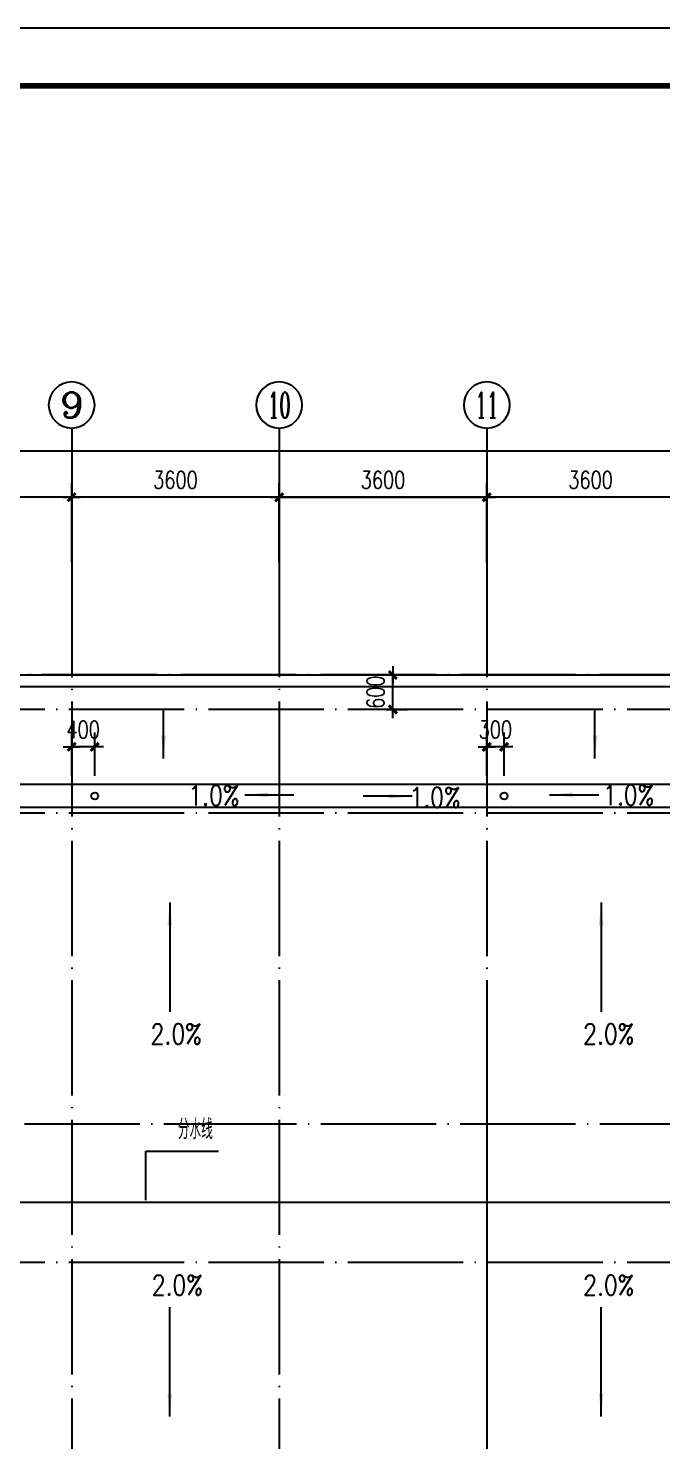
# Model space of a CAD drawing. Extents: x -105837 to 547563, y 466041 to 508041.
# Drawn here: x 166415 to 177402, y 483524 to 508041 of the extents above; entities that cross this region are included whole.
import ezdxf
from ezdxf.enums import TextEntityAlignment as Align

# ---------------------------------------------------------------- set-up
doc = ezdxf.new("R2010")
doc.units = 0
doc.header["$LTSCALE"] = 1000
doc.header["$MEASUREMENT"] = 0
doc.linetypes.add('DOTE', pattern=[2.42, 2, -0.2, 0.02, -0.2])
doc.layers.get('0').update_dxf_attribs({"linetype": 'CONTINUOUS'})
doc.layers.get('DEFPOINTS').update_dxf_attribs({"linetype": 'CONTINUOUS'})
for name, color, linetype in [('AXIS', 3, 'CONTINUOUS'), ('AXIS_TEXT', 7, 'CONTINUOUS'), ('DOTE', 1, 'DOTE'), ('PUB_DIM', 3, 'CONTINUOUS'), ('PUB_TITLE', 4, 'CONTINUOUS'), ('STAIR', 2, 'CONTINUOUS'), ('S详图索引', 7, 'CONTINUOUS'), ('w-屋面及排水', 3, 'CONTINUOUS')]:
    doc.layers.add(name, color=color, linetype=linetype)
doc.styles.add('COMPLEX', font='COMPLEX.shx')
doc.styles.add('DIM_FONT', font='SIMPLEX.shx', dxfattribs={"width": 0.75})
doc.styles.add('国标仿宋', font='SIMPLEX.shx', dxfattribs={"width": 0.75, "bigfont": 'gbhzfs.shx'})
doc.dimstyles.new('DIMN', dxfattribs={"dimtxt": 300, "dimasz": 1, "dimexe": 250, "dimexo": 300, "dimgap": 150, "dimtad": 1, "dimdec": 0, "dimzin": 0, "dimdsep": 46, "dimtxsty": 'DIM_FONT', "dimblk": '_DIMX', "dimcen": 0.09, "dimclrt": 7, "dimadec": 0, "dimazin": 0, "dimtfac": 1, "dimtdec": 0, "dimtix": 1, "dimtmove": 2, "dimatfit": 3, "dimldrblk": '_DIMX', "dimfxl": 1, "dimtolj": 1, "dimtzin": 0, "dimarcsym": 0})

# ---------------------------------------------------------------- blocks, each defined once
blk = doc.blocks.new('_DIMX')
blk.add_line((-150, 0), (150, 0))
at = {"const_width": 50}
blk.add_lwpolyline([(-70, -70), (70, 70)], dxfattribs=at)
blk = doc.blocks.new('*D29')
at = {"layer": 'AXIS', "color": 0, "lineweight": -2, "transparency": 16777216}
for p, q in [((138368, 498776), (138368, 500951)), ((185168, 498776), (185168, 500951)), ((185167, 500701), (138369, 500701))]:
    blk.add_line(p, q, dxfattribs=at)
at = {"layer": 'DEFPOINTS', "color": 0, "transparency": 16777216}
for p in [(138368, 500701), (138368, 498476), (185168, 498476)]:
    blk.add_point(p, dxfattribs=at)
at = {"layer": 'AXIS', "color": 0, "lineweight": -2, "transparency": 16777216, "rotation": 179.9999999999991}
blk.add_blockref('_DIMX', (138368, 500701), dxfattribs=at)
at = {"layer": 'AXIS', "color": 0, "lineweight": -2, "transparency": 16777216}
blk.add_blockref('_DIMX', (185168, 500701), dxfattribs=at)
at = {"layer": 'AXIS', "color": 7, "transparency": 16777216, "insert": (161768, 501001), "char_height": 300, "attachment_point": 5, "style": 'DIM_FONT'}
blk.add_mtext('\\A1;46800', dxfattribs=at)
blk = doc.blocks.new('*D32')
at = {"layer": 'AXIS', "color": 0, "lineweight": -2, "transparency": 16777216}
for p, q in [((174368, 498776), (174368, 500151)), ((177968, 498776), (177968, 500151)), ((177967, 499901), (174369, 499901))]:
    blk.add_line(p, q, dxfattribs=at)
at = {"layer": 'DEFPOINTS', "color": 0, "transparency": 16777216}
for p in [(174368, 499901), (174368, 498476), (177968, 498476)]:
    blk.add_point(p, dxfattribs=at)
at = {"layer": 'AXIS', "color": 0, "lineweight": -2, "transparency": 16777216, "rotation": 180}
blk.add_blockref('_DIMX', (174368, 499901), dxfattribs=at)
at = {"layer": 'AXIS', "color": 0, "lineweight": -2, "transparency": 16777216}
blk.add_blockref('_DIMX', (177968, 499901), dxfattribs=at)
at = {"layer": 'AXIS', "color": 7, "transparency": 16777216, "insert": (176168, 500201), "char_height": 300, "attachment_point": 5, "style": 'DIM_FONT'}
blk.add_mtext('\\A1;3600', dxfattribs=at)
blk = doc.blocks.new('*D400')
at = {"layer": 'AXIS', "color": 0, "lineweight": -2, "transparency": 16777216}
for p, q in [((170768, 498776), (170768, 500151)), ((174368, 498776), (174368, 500151)), ((174367, 499901), (170769, 499901))]:
    blk.add_line(p, q, dxfattribs=at)
at = {"layer": 'DEFPOINTS', "color": 0, "transparency": 16777216}
for p in [(170768, 499901), (170768, 498476), (174368, 498476)]:
    blk.add_point(p, dxfattribs=at)
at = {"layer": 'AXIS', "color": 0, "lineweight": -2, "transparency": 16777216, "rotation": 180}
blk.add_blockref('_DIMX', (170768, 499901), dxfattribs=at)
at = {"layer": 'AXIS', "color": 0, "lineweight": -2, "transparency": 16777216}
blk.add_blockref('_DIMX', (174368, 499901), dxfattribs=at)
at = {"layer": 'AXIS', "color": 7, "transparency": 16777216, "insert": (172568, 500201), "char_height": 300, "attachment_point": 5, "style": 'DIM_FONT'}
blk.add_mtext('\\A1;3600', dxfattribs=at)
blk = doc.blocks.new('*D401')
at = {"layer": 'AXIS', "color": 0, "lineweight": -2, "transparency": 16777216}
for p, q in [((167168, 498776), (167168, 500151)), ((170768, 498776), (170768, 500151)), ((170767, 499901), (167169, 499901))]:
    blk.add_line(p, q, dxfattribs=at)
at = {"layer": 'DEFPOINTS', "color": 0, "transparency": 16777216}
for p in [(167168, 499901), (167168, 498476), (170768, 498476)]:
    blk.add_point(p, dxfattribs=at)
at = {"layer": 'AXIS', "color": 0, "lineweight": -2, "transparency": 16777216, "rotation": 180}
blk.add_blockref('_DIMX', (167168, 499901), dxfattribs=at)
at = {"layer": 'AXIS', "color": 0, "lineweight": -2, "transparency": 16777216}
blk.add_blockref('_DIMX', (170768, 499901), dxfattribs=at)
at = {"layer": 'AXIS', "color": 7, "transparency": 16777216, "insert": (168968, 500201), "char_height": 300, "attachment_point": 5, "style": 'DIM_FONT'}
blk.add_mtext('\\A1;3600', dxfattribs=at)
blk = doc.blocks.new('*D402')
at = {"layer": 'AXIS', "color": 0, "lineweight": -2, "transparency": 16777216}
for p, q in [((163568, 498776), (163568, 500151)), ((167168, 498776), (167168, 500151)), ((167167, 499901), (163569, 499901))]:
    blk.add_line(p, q, dxfattribs=at)
at = {"layer": 'DEFPOINTS', "color": 0, "transparency": 16777216}
for p in [(163568, 499901), (163568, 498476), (167168, 498476)]:
    blk.add_point(p, dxfattribs=at)
at = {"layer": 'AXIS', "color": 0, "lineweight": -2, "transparency": 16777216, "rotation": 180}
blk.add_blockref('_DIMX', (163568, 499901), dxfattribs=at)
at = {"layer": 'AXIS', "color": 0, "lineweight": -2, "transparency": 16777216}
blk.add_blockref('_DIMX', (167168, 499901), dxfattribs=at)
at = {"layer": 'AXIS', "color": 7, "transparency": 16777216, "insert": (165368, 500201), "char_height": 300, "attachment_point": 5, "style": 'DIM_FONT'}
blk.add_mtext('\\A1;3600', dxfattribs=at)
blk = doc.blocks.new('_arrow')
blk.add_solid([(0, 0), (-1, 0.1), (-1, -0.1)])
blk = doc.blocks.new('*D407')
at = {"layer": 'DEFPOINTS', "color": 0, "transparency": 16777216}
for p in [(167168, 495567), (167168, 494767), (167568, 494767)]:
    blk.add_point(p, dxfattribs=at)
at = {"layer": 'PUB_DIM', "color": 0, "lineweight": -2, "transparency": 16777216}
for p, q in [((167168, 495067), (167168, 495817)), ((167568, 495067), (167568, 495817)), ((167167, 495567), (167166, 495567)), ((167568, 495567), (167168, 495567)), ((167569, 495567), (167570, 495567))]:
    blk.add_line(p, q, dxfattribs=at)
blk.add_blockref('_DIMX', (167168, 495567), dxfattribs=at)
at = {"layer": 'PUB_DIM', "color": 0, "lineweight": -2, "transparency": 16777216, "rotation": 180}
blk.add_blockref('_DIMX', (167568, 495567), dxfattribs=at)
at = {"layer": 'PUB_DIM', "color": 7, "transparency": 16777216, "insert": (167368, 495867), "char_height": 300, "attachment_point": 5, "style": 'DIM_FONT'}
blk.add_mtext('\\A1;400', dxfattribs=at)
blk = doc.blocks.new('_axiso')
blk.add_circle((0, 0), 0.5)
at = {"layer": 'AXIS_TEXT', "style": 'COMPLEX', "width": 1.041667}
blk.add_attdef('A', text='', height=0.56, dxfattribs=at).set_placement((-0.25, -0.28), (0.25, -0.28), align=Align.FIT)
blk = doc.blocks.new('*D409')
at = {"layer": 'AXIS', "color": 0, "lineweight": -2, "transparency": 16777216}
for p, q in [((170768, 498776), (170768, 500151)), ((174368, 498776), (174368, 500151)), ((174367, 499901), (170769, 499901))]:
    blk.add_line(p, q, dxfattribs=at)
at = {"layer": 'DEFPOINTS', "color": 0, "transparency": 16777216}
for p in [(170768, 499901), (170768, 498476), (174368, 498476)]:
    blk.add_point(p, dxfattribs=at)
at = {"layer": 'AXIS', "color": 0, "lineweight": -2, "transparency": 16777216, "rotation": 180}
blk.add_blockref('_DIMX', (170768, 499901), dxfattribs=at)
at = {"layer": 'AXIS', "color": 0, "lineweight": -2, "transparency": 16777216}
blk.add_blockref('_DIMX', (174368, 499901), dxfattribs=at)
at = {"layer": 'AXIS', "color": 7, "transparency": 16777216, "insert": (172568, 500201), "char_height": 300, "attachment_point": 5, "style": 'DIM_FONT'}
blk.add_mtext('\\A1;3600', dxfattribs=at)
blk = doc.blocks.new('*D412')
at = {"layer": 'DEFPOINTS', "color": 0, "transparency": 16777216}
for p in [(174368, 495567), (174368, 494767), (174668, 494767)]:
    blk.add_point(p, dxfattribs=at)
at = {"layer": 'PUB_DIM', "color": 0, "lineweight": -2, "transparency": 16777216}
for p, q in [((174368, 495067), (174368, 495817)), ((174668, 495067), (174668, 495817)), ((174367, 495567), (174366, 495567)), ((174668, 495567), (174368, 495567)), ((174669, 495567), (174670, 495567))]:
    blk.add_line(p, q, dxfattribs=at)
blk.add_blockref('_DIMX', (174368, 495567), dxfattribs=at)
at = {"layer": 'PUB_DIM', "color": 0, "lineweight": -2, "transparency": 16777216, "rotation": 180}
blk.add_blockref('_DIMX', (174668, 495567), dxfattribs=at)
at = {"layer": 'PUB_DIM', "color": 7, "transparency": 16777216, "insert": (174518, 495867), "char_height": 300, "attachment_point": 5, "style": 'DIM_FONT'}
blk.add_mtext('\\A1;300', dxfattribs=at)
blk = doc.blocks.new('*D413')
at = {"layer": 'DEFPOINTS', "color": 0, "transparency": 16777216}
for p in [(172325, 496816), (172738, 496816), (172325, 496216)]:
    blk.add_point(p, dxfattribs=at)
at = {"layer": 'PUB_DIM', "color": 0, "lineweight": -2, "transparency": 16777216}
for p, q in [((172625, 496816), (172988, 496816)), ((172738, 496817), (172738, 496818)), ((172738, 496216), (172738, 496816)), ((172625, 496216), (172988, 496216)), ((172738, 496215), (172738, 496214))]:
    blk.add_line(p, q, dxfattribs=at)
for p, rotation in [((172738, 496816), 270), ((172738, 496216), 90)]:
    blk.add_blockref('_DIMX', p, dxfattribs=dict(at, rotation=rotation))
at = {"layer": 'PUB_DIM', "color": 7, "transparency": 16777216, "insert": (172438, 496516), "char_height": 300, "attachment_point": 5, "rotation": 90, "style": 'DIM_FONT'}
blk.add_mtext('\\A1;600', dxfattribs=at)

msp = doc.modelspace()

# ---------------------------------------------------------------- linework, layer by layer
at = {"layer": 'AXIS'}
for p, q in [((167168.07535, 501101.00664, -1272.79221), (167168.07535, 498776.00664, -1272.79221)), ((170768.07535, 501101.00664, -1272.79221), (170768.07535, 498776.00664, -1272.79221)), ((170768.07535, 501101.00664, -1272.79221), (170768.07535, 498776.00664, -1272.79221)), ((174368.07535, 501101.00664, -1272.79221), (174368.07535, 498776.00664, -1272.79221)), ((174368.07535, 501101.00664, -1272.79221), (174368.07535, 498776.00664, -1272.79221))]:
    msp.add_line(p, q, dxfattribs=at)
at = {"layer": 'DOTE'}
for p, q in [((167168.07535, 498776.00664, -1272.79221), (167168.07535, 476855.63235, -1272.79221)), ((170768.07535, 498776.00664, -1272.79221), (170768.07535, 476855.63235, -1272.79221)), ((170768.07535, 498776.00664, -1272.79221), (170768.07535, 476855.63235, -1272.79221)), ((174368.07535, 498776.00664, -1272.79221), (174368.07535, 476855.63235, -1272.79221)), ((174368.07535, 498776.00664, -1272.79221), (174368.07535, 476855.63235, -1272.79221)), ((185587.42795, 496815.8195, -1272.79221), (137625.09168, 496815.8195, -1272.79221)), ((186060.21836, 496215.8195, -1272.79221), (137243.41185, 496215.8195, -1272.79221)), ((186060.21836, 494415.8195, -1272.79221), (137243.41185, 494415.8195, -1272.79221)), ((186060.21836, 494415.8195, -1272.79221), (170768.07535, 494415.8195, -1272.79221)), ((174368.07535, 490015.8195, -1272.79221), (174368.07535, 476855.63235, -1272.79221)), ((170768.07535, 489015.8195, -1272.79221), (137243.41185, 489015.8195, -1272.79221)), ((185587.42795, 489015.8195, -1272.79221), (170768.07535, 489015.8195, -1272.79221)), ((186060.21836, 486615.8195, -1272.79221), (137243.41185, 486615.8195, -1272.79221))]:
    msp.add_line(p, q, dxfattribs=at)
at = {"layer": 'PUB_DIM', "elevation": -1272.79221}
for points in [[(168761.51422, 495364.88921), (168761.51422, 496215.8195)], [(176243.88289, 495364.88921), (176243.88289, 496215.8195)], [(170170.69205, 494734.61154), (171021.62233, 494734.61154)], [(173073.04241, 494709.22544), (172222.11213, 494709.22544)], [(175458.55229, 494734.61154), (176309.48257, 494734.61154)], [(168869.69112, 492863.95826), (168869.69112, 490967.77435)], [(176352.05979, 492863.95826), (176352.05979, 490967.77435)], [(168869.69112, 483943.56889), (168869.69112, 485839.7528)], [(176352.05979, 483943.56889), (176352.05979, 485839.7528)]]:
    msp.add_lwpolyline(points, dxfattribs=at)
at = {"layer": 'PUB_TITLE'}
msp.add_lwpolyline([(131763.01576, 466040.74173), (191163.01576, 466040.74173), (191163.01576, 508040.74173), (131763.01576, 508040.74173)], close=True, dxfattribs=at)
at = {"layer": 'PUB_TITLE', "const_width": 100}
msp.add_lwpolyline([(132763.01576, 467040.74173), (190163.01576, 467040.74173), (190163.01576, 507040.74173), (132763.01576, 507040.74173)], close=True, dxfattribs=at)
at = {"layer": 'STAIR', "linetype": 'Continuous'}
for p, q in [((159868.07535, 496815.8195, -1272.79221), (177867.57535, 496815.8195, -1272.79221)), ((160068.07535, 496615.8195, -1272.79221), (177867.57535, 496615.8195, -1272.79221)), ((177868.07535, 494915.8195, -1272.79221), (145668.07535, 494915.8195, -1272.79221)), ((174368.0696, 494915.8195, -1272.79221), (174368.0696, 494515.8195, -1272.79221)), ((177868.07535, 494515.8195, -1272.79221), (145668.07535, 494515.8195, -1272.79221)), ((138218.07535, 487665.8195, -1272.79221), (177868.07535, 487665.8195, -1272.79221))]:
    msp.add_line(p, q, dxfattribs=at)
at = {"layer": 'S详图索引'}
for p, q in [((168455.00991, 488547.81743, -1272.79221), (169714.08888, 488547.81743, -1272.79221)), ((168455.00991, 487697.21463, -1272.79221), (168455.00991, 488547.81743, -1272.79221))]:
    msp.add_line(p, q, dxfattribs=at)
at = {"layer": 'w-屋面及排水', "color": 6}
for centre in [(167568.07535, 494715.8195, -1272.79221), (174668.07535, 494715.8195, -1272.79221)]:
    msp.add_circle(centre, 60, dxfattribs=at)

# ---------------------------------------------------------------- block references
at = {"layer": 'AXIS'}
ref = msp.add_blockref('_axiso', (167168.07535, 501501.00664, -1272.79221), dxfattribs=dict(at, xscale=-800, yscale=800, zscale=800, rotation=180))
ref.add_attrib('A', '9', dxfattribs={"layer": 'AXIS_TEXT', "height": 448, "style": 'COMPLEX', "width": 1.339286}).set_placement((166968.07535, 501277.00664, -1272.79221), (167368.07535, 501277.00664, -1272.79221), align=Align.FIT)
ref = msp.add_blockref('_axiso', (170768.07535, 501501.00664, -1272.79221), dxfattribs=dict(at, xscale=-800, yscale=800, zscale=800, rotation=180))
ref.add_attrib('A', '10', dxfattribs={"layer": 'AXIS_TEXT', "height": 448, "style": 'COMPLEX', "width": 0.646552}).set_placement((170568.07535, 501277.00664, -1272.79221), (170968.07535, 501277.00664, -1272.79221), align=Align.FIT)
ref = msp.add_blockref('_axiso', (174368.07535, 501501.00664, -1272.79221), dxfattribs=dict(at, xscale=-800, yscale=800, zscale=800, rotation=180))
ref.add_attrib('A', '11', dxfattribs={"layer": 'AXIS_TEXT', "height": 448, "style": 'COMPLEX', "width": 0.78125}).set_placement((174168.07535, 501277.00664, -1272.79221), (174568.07535, 501277.00664, -1272.79221), align=Align.FIT)
at = {"layer": 'PUB_DIM', "yscale": 400, "zscale": 400}
for p, xscale, rotation in [((168761.51422, 495364.88921, -1272.79221), 400, 270), ((176243.88289, 495364.88921, -1272.79221), 400, 270), ((170170.69205, 494734.61154, -1272.79221), 400, 180), ((175458.55229, 494734.61154, -1272.79221), 400, 180), ((173073.04241, 494709.22544, -1272.79221), -400, 180), ((168869.69112, 492863.95826, -1272.79221), 400, 90), ((176352.05979, 492863.95826, -1272.79221), 400, 90), ((168869.69112, 483943.56889, -1272.79221), -400, 90), ((176352.05979, 483943.56889, -1272.79221), -400, 90)]:
    msp.add_blockref('_arrow', p, dxfattribs=dict(at, xscale=xscale, rotation=rotation))

# ---------------------------------------------------------------- texts
at = {"layer": 'S详图索引', "style": '国标仿宋', "width": 0.8}
for s, p in [('1.0%', (169189.85157, 494548.39928, -1272.79221)), ('1.0%', (173026.55459, 494515.043, -1272.79221)), ('1.0%', (176384.56585, 494556.34869, -1272.79221)), ('2.0%', (168536.77454, 490408.9905, -1272.79221)), ('2.0%', (176039.41219, 490408.9905, -1272.79221)), ('2.0%', (168557.04352, 486048.53666, -1272.79221)), ('2.0%', (176039.41219, 486048.53666, -1272.79221))]:
    msp.add_text(s, height=350, dxfattribs=at).set_placement(p)
msp.add_text('分水线', height=350, dxfattribs=at).set_placement((169614.80264, 488652.12057, -1440.81196), align=Align.BOTTOM_RIGHT)

# ---------------------------------------------------------------- dimensions: what is measured, and where the dimension line sits
at = {"layer": 'AXIS'}
dim = msp.add_aligned_dim(p1=(185168.07535, 498476.00664, -1272.79221), p2=(138368.07535, 498476.00664, -1272.79221), distance=-2225, dimstyle='DIMN', dxfattribs=at)
dim.commit()
dim.dimension.update_dxf_attribs({"geometry": '*D29', "text_midpoint": (161768.07535, 501001.00664, -1272.79221)})
for base, p1, p2, picture, middle in [((163568.07535, 499901.00664, -1272.79221), (167168.07535, 498476.00664, -1272.79221), (163568.07535, 498476.00664, -1272.79221), '*D402', (165368.07535, 500201.00664, -1272.79221)), ((167168.07535, 499901.00664, -1272.79221), (170768.07535, 498476.00664, -1272.79221), (167168.07535, 498476.00664, -1272.79221), '*D401', (168968.07535, 500201.00664, -1272.79221)), ((170768.07535, 499901.00664, -1272.79221), (174368.07535, 498476.00664, -1272.79221), (170768.07535, 498476.00664, -1272.79221), '*D400', (172568.07535, 500201.00664, -1272.79221)), ((170768.07535, 499901.00664, -1272.79221), (174368.07535, 498476.00664, -1272.79221), (170768.07535, 498476.00664, -1272.79221), '*D409', (172568.07535, 500201.00664, -1272.79221)), ((174368.07535, 499901.00664, -1272.79221), (177968.07535, 498476.00664, -1272.79221), (174368.07535, 498476.00664, -1272.79221), '*D32', (176168.07535, 500201.00664, -1272.79221))]:
    dim = msp.add_linear_dim(base=base, p1=p1, p2=p2, dimstyle='DIMN', dxfattribs=at)
    dim.commit()
    dim.dimension.update_dxf_attribs({"geometry": picture, "text_midpoint": middle})
msp.add_linear_dim(base=(174368.07535, 499901.00664, -1272.79221), p1=(170768.07535, 498476.00664, -1272.79221), p2=(174368.07535, 498476.00664, -1272.79221), dimstyle='DIMN', dxfattribs=at).render()
at = {"layer": 'PUB_DIM'}
for p1, p2, distance, picture, middle in [((172325.38383, 496215.8195, -1272.79221), (172325.38383, 496815.8195, -1272.79221), -412.71264, '*D413', (172438.09647, 496515.8195, -1272.79221)), ((167568.07535, 494767.23016, -1272.79221), (167168.07535, 494767.23016, -1272.79221), -799.50174, '*D407', (167368.07535, 495866.7319, -1272.79221)), ((174668.07535, 494767.23016, -1272.79221), (174368.07535, 494767.23016, -1272.79221), -799.50174, '*D412', (174518.07535, 495866.7319, -1272.79221))]:
    dim = msp.add_aligned_dim(p1=p1, p2=p2, distance=distance, dimstyle='DIMN', dxfattribs=at)
    dim.commit()
    dim.dimension.update_dxf_attribs({"geometry": picture, "text_midpoint": middle})

doc.saveas('drawing.dxf')
